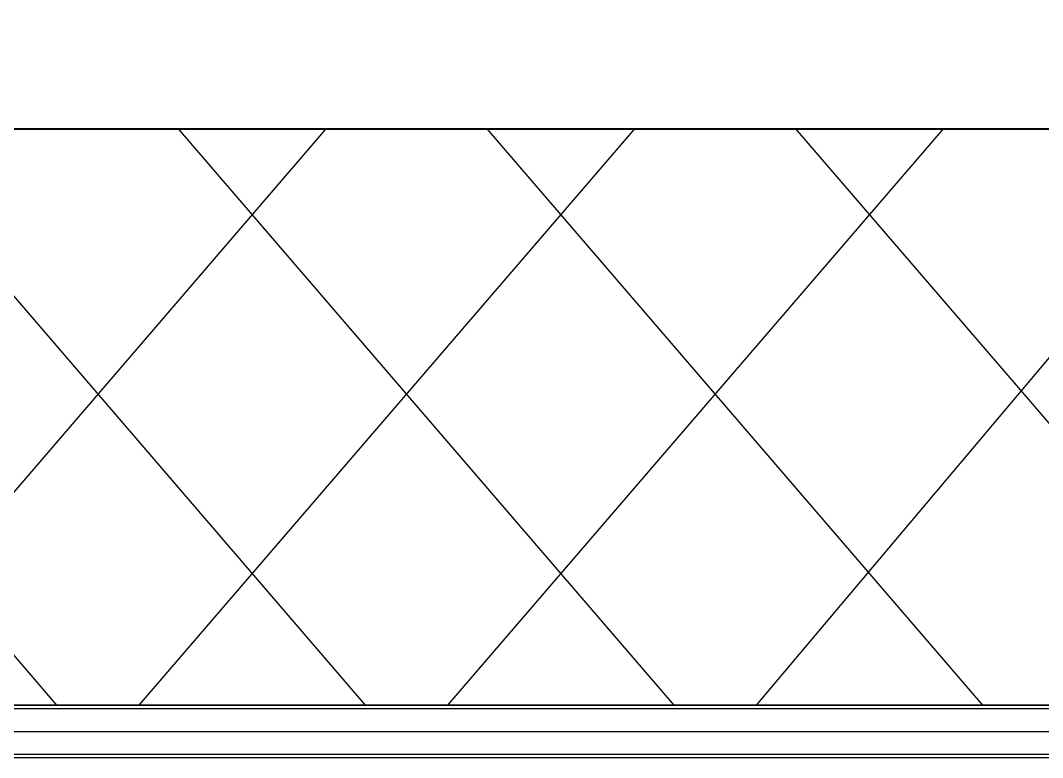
# Model space of a CAD drawing. Header units: centimetres. Extents: x 470464 to 524273, y 49611 to 59074.
# Drawn here: x 503175.6 to 503234.2, y 52481.1 to 52523.3 of the extents above; entities that cross this region are included whole.
import ezdxf

# ---------------------------------------------------------------- set-up
doc = ezdxf.new("R2010")
doc.units = ezdxf.units.CM
doc.header["$MEASUREMENT"] = 0
doc.linetypes.add('CENTER', pattern=[50.8, 31.75, -6.35, 6.35, -6.35])
doc.layers.add('S-COLS-CONC', color=4, linetype='Continuous', lineweight=40)
doc.layers.add('vinç', color=7, linetype='Continuous')

# ---------------------------------------------------------------- blocks, each defined once
blk = doc.blocks.new('rdthtrjyrjrtdtrhtjytj')
at = {"color": 2, "linetype": 'Continuous', "ltscale": 2}
for p, q in [((413760.684, 75637.336), (413732.294, 75670.338)), ((413747.721, 75637.336), (413776.11, 75670.338)), ((413778.361, 75637.336), (413749.972, 75670.338)), ((413765.398, 75637.336), (413793.787, 75670.338)), ((413796.039, 75637.336), (413767.65, 75670.338)), ((413783.076, 75637.336), (413811.465, 75670.338)), ((413813.717, 75637.336), (413785.327, 75670.338)), ((413800.754, 75637.336), (413828.567, 75670.338)), ((413831.394, 75637.336), (413803.005, 75670.338))]:
    blk.add_line(p, q, dxfattribs=at)
at = {"color": 2}
for p, q in [((414480.785, 75637.338), (413397.785, 75637.338)), ((413397.785, 75634.338), (414480.785, 75634.338))]:
    blk.add_line(p, q, dxfattribs=at)
at = {"color": 2, "ltscale": 0.4}
blk.add_line((413639.285, 75637.336), (413839.285, 75637.336), dxfattribs=at)
at = {"color": 2, "ltscale": 3}
for p, q in [((413397.785, 75637.138), (414480.785, 75637.136)), ((413397.785, 75634.539), (414480.785, 75634.539))]:
    blk.add_line(p, q, dxfattribs=at)
at = {"color": 2, "linetype": 'CENTER', "ltscale": 30}
blk.add_line((413397.785, 75635.838), (414480.785, 75635.836), dxfattribs=at)
at = {"layer": 'vinç', "color": 2}
blk.add_line((414481.785, 75670.338), (413396.785, 75670.338), dxfattribs=at)
blk = doc.blocks.new('dsrtertytresutrjdfurtdh')
at = {"layer": 'S-COLS-CONC', "color": 2}
blk.add_lwpolyline([(413334.385, 75806.838), (414539.785, 75806.838), (414539.785, 75771.838), (413334.385, 75771.838)], close=True, dxfattribs=at)
blk = doc.blocks.new('ppppppppprwwwwwww')
at = {"layer": 'vinç', "color": 2, "xscale": -1, "rotation": 180}
blk.add_blockref('dsrtertytresutrjdfurtdh', (0, 151477.176), dxfattribs=at)
blk = doc.blocks.new('teyrujehkutk5rjykturjset')
at = {"layer": 'vinç', "color": 2}
for name in ['ppppppppprwwwwwww', 'rdthtrjyrjrtdtrhtjytj']:
    blk.add_blockref(name, (0, 0), dxfattribs=at)
blk = doc.blocks.new('rtrtjhrkıtyurjtyrkurjt')
at = {"layer": 'vinç', "color": 2}
blk.add_blockref('teyrujehkutk5rjykturjset', (3449.374, -3989.374), dxfattribs=at)

msp = doc.modelspace()

# ---------------------------------------------------------------- block references
at = {"layer": 'vinç', "color": 2}
msp.add_blockref('rtrtjhrkıtyurjtyrkurjt', (85967.638, -19163.9), dxfattribs=at)

doc.saveas('drawing.dxf')
